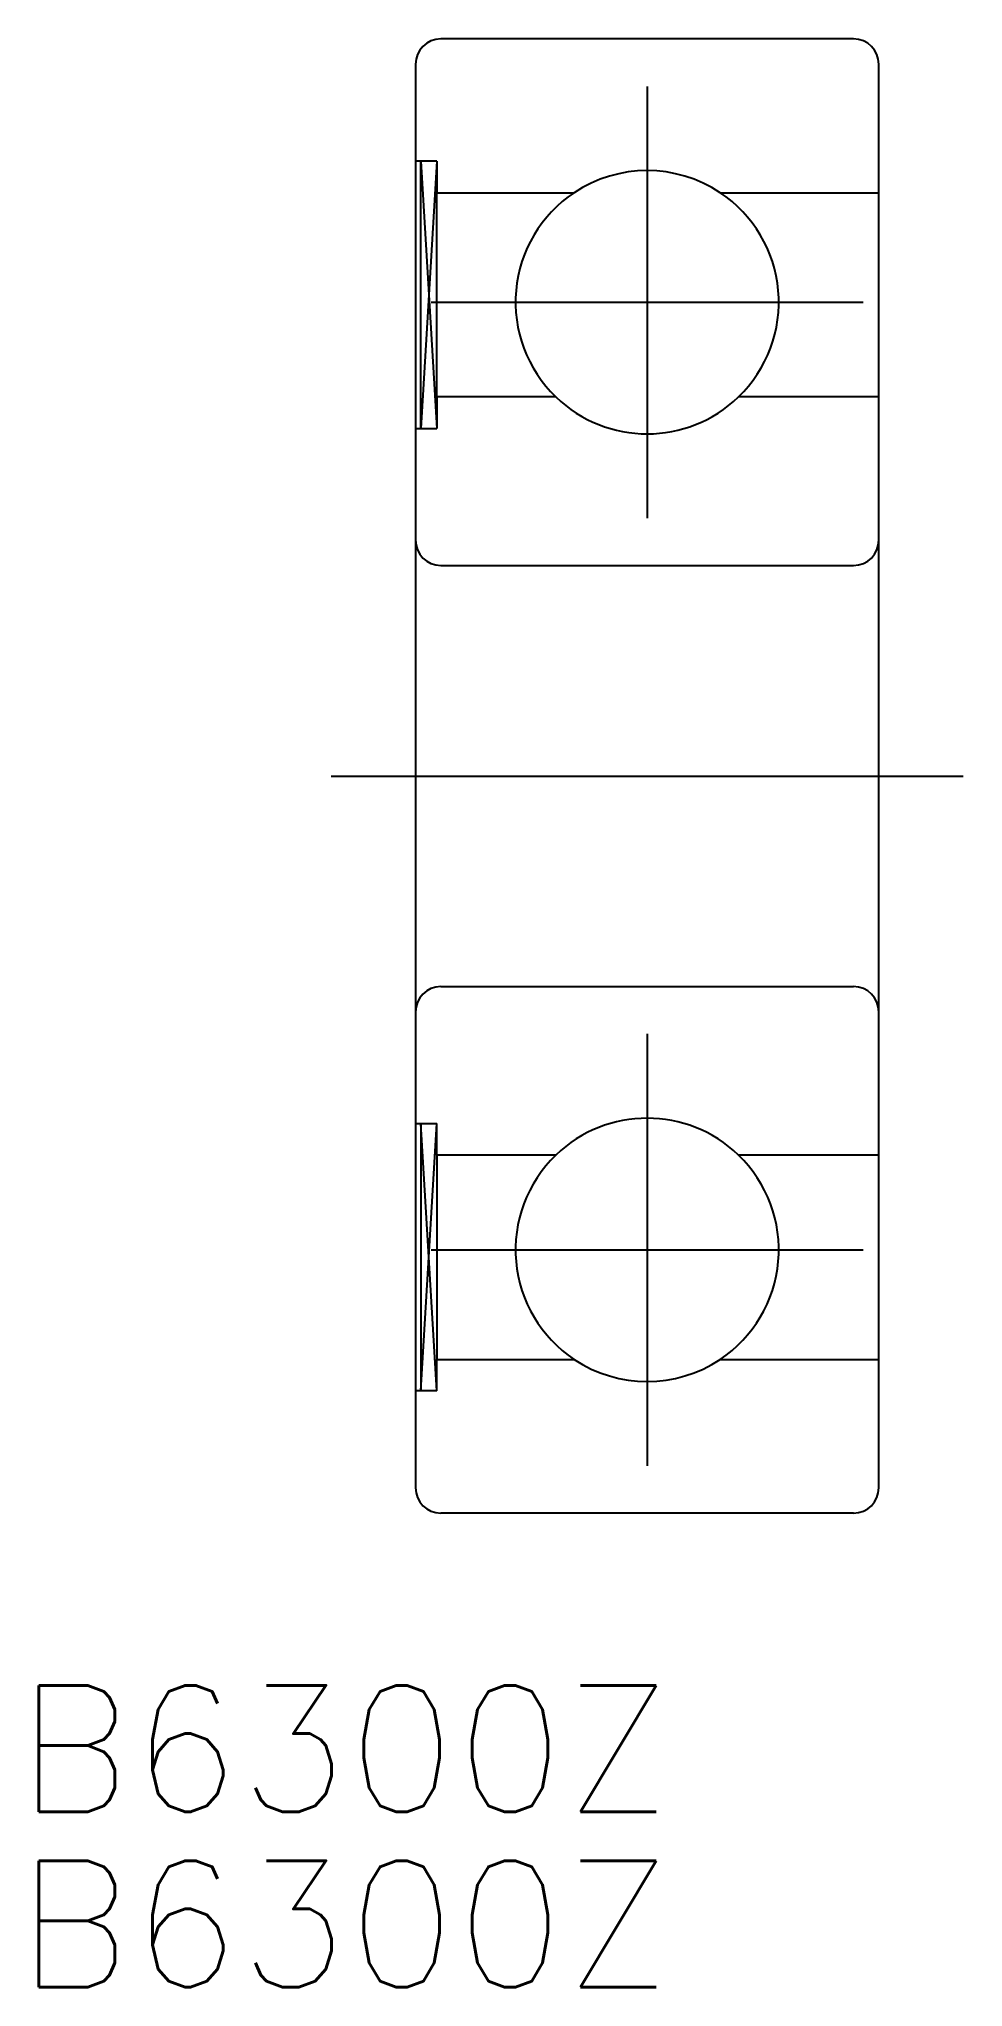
# Model space of a CAD drawing. Extents: x -14.4 to 7.5, y -28.8 to 17.5.
import ezdxf

# ---------------------------------------------------------------- set-up
doc = ezdxf.new("R2010")
doc.units = 0
doc.linetypes.add('CENTER', pattern=[50.8, 31.75, -6.35, 6.35, -6.35])
doc.layers.get('0').update_dxf_attribs({"linetype": 'CONTINUOUS'})
doc.layers.add('CENTER', color=1, linetype='CENTER')
doc.styles.get("Standard").update_dxf_attribs({"font": 'txt.shx', "height": 3, "bigfont": 'bigfont.shx'})

# ---------------------------------------------------------------- blocks, each defined once
blk = doc.blocks.new('*U2')
at = {"color": 7, "linetype": 'CONTINUOUS'}
blk.add_text('B6300Z', height=3, dxfattribs=at).set_placement((-14.956, -24.594))
blk = doc.blocks.new('*U3')
at = {"color": 7, "linetype": 'CONTINUOUS'}
blk.add_text('B6300Z', height=3, dxfattribs=at).set_placement((-14.956, -28.754))

msp = doc.modelspace()

# ---------------------------------------------------------------- linework, layer by layer
at = {"color": 7, "linetype": 'CONTINUOUS'}
for p, q in [((4.9, 17.5), (-4.9, 17.5)), ((-5.5, 16.9), (-5.5, -16.9)), ((5.5, -16.9), (5.5, 16.9)), ((-4.994, 14.6), (-5.5, 14.6)), ((-5.373, 8.25), (-5.373, 14.6)), ((-4.994, 14.6), (-4.994, 13.85)), ((-4.994, 9), (-4.994, 13.85)), ((-4.994, 13.85), (-1.734, 13.85)), ((1.734, 13.85), (5.5, 13.85)), ((-4.994, 9), (-4.994, 8.25)), ((-2.169, 9), (-4.994, 9)), ((5.5, 9), (2.169, 9)), ((-5.5, 8.25), (-4.994, 8.25)), ((-4.9, 5), (4.9, 5)), ((-4.9, -5), (4.9, -5)), ((-5.5, -8.25), (-4.994, -8.25)), ((-5.373, -8.25), (-5.373, -14.6)), ((-4.994, -9), (-4.994, -8.25)), ((-4.994, -9), (-4.994, -13.85)), ((-2.169, -9), (-4.994, -9)), ((5.5, -9), (2.169, -9)), ((-4.994, -13.85), (-1.734, -13.85)), ((-4.994, -14.6), (-4.994, -13.85)), ((1.734, -13.85), (5.5, -13.85)), ((-4.994, -14.6), (-5.5, -14.6)), ((4.9, -17.5), (-4.9, -17.5))]:
    msp.add_line(p, q, dxfattribs=at)
at = {"color": 3, "linetype": 'CONTINUOUS'}
for p, q in [((-4.994, 14.6), (-5.373, 8.25)), ((-5.373, 14.6), (-4.994, 8.25)), ((-4.994, -14.6), (-5.373, -8.25)), ((-5.373, -14.6), (-4.994, -8.25))]:
    msp.add_line(p, q, dxfattribs=at)
at = {"color": 7, "linetype": 'CONTINUOUS'}
for centre, radius, start, end in [((-4.9, 16.9), 0.6, 90, 180), ((4.9, 16.9), 0.6, 0, 90), ((0, 11.25), 3.125, 56.3047, 123.6953), ((0, 11.25), 3.125, 123.6953, 226.0545), ((0, 11.25), 3.125, 313.9455, 56.3047), ((0, 11.25), 3.125, 226.0545, 313.9455), ((-4.9, 5.6), 0.6, 180, 270), ((4.9, 5.6), 0.6, 270, 0), ((-4.9, -5.6), 0.6, 90, 180), ((4.9, -5.6), 0.6, 0, 90), ((0, -11.25), 3.125, 46.0545, 133.9455), ((0, -11.25), 3.125, 133.9455, 236.3047), ((0, -11.25), 3.125, 303.6953, 46.0545), ((0, -11.25), 3.125, 236.3047, 303.6953), ((-4.9, -16.9), 0.6, 180, 270), ((4.9, -16.9), 0.6, 270, 0)]:
    msp.add_arc(centre, radius, start, end, dxfattribs=at)
at = {"layer": 'CENTER', "color": 1, "linetype": 'CENTER'}
for p, q in [((0, 16.375), (0, 6.125)), ((-5.125, 11.25), (5.125, 11.25)), ((-7.5, 0), (7.5, 0)), ((0, -6.125), (0, -16.375)), ((-5.125, -11.25), (5.125, -11.25))]:
    msp.add_line(p, q, dxfattribs=at)

# ---------------------------------------------------------------- block references
at = {"color": 7, "linetype": 'CONTINUOUS'}
for name in ['*U2', '*U3']:
    msp.add_blockref(name, (0, 0), dxfattribs=at)

doc.saveas('drawing.dxf')
